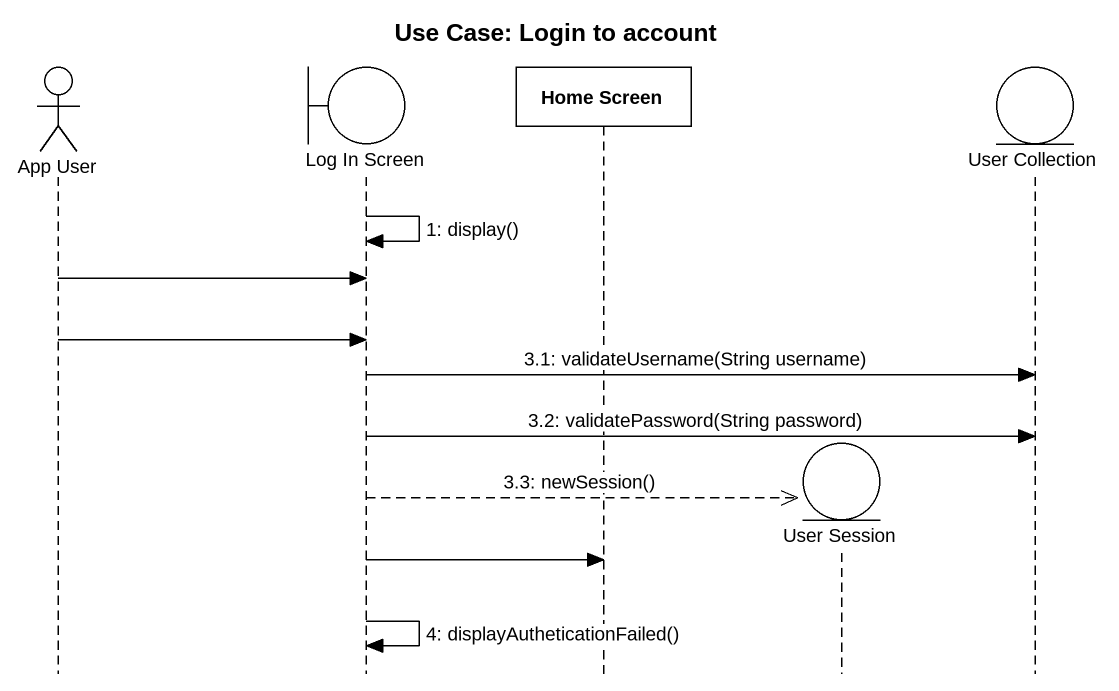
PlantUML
@startuml
title Use Case: Login to account
hide footbox
actor "App User" as App_User
boundary "Log In Screen" as Log_In_Screen
participant "Home Screen" as Home_Screen
entity "User Session" as User_Session
entity "User Collection" as User_Collection

Log_In_Screen -> Log_In_Screen : 1: display()
App_User -> Log_In_Screen
App_User -> Log_In_Screen
Log_In_Screen -> User_Collection : 3.1: validateUsername(String username)
Log_In_Screen -> User_Collection : 3.2: validatePassword(String password)
Log_In_Screen -->> User_Session ** : 3.3: newSession()
Log_In_Screen -> Home_Screen
Log_In_Screen -> Log_In_Screen : 4: displayAutheticationFailed()
@enduml
